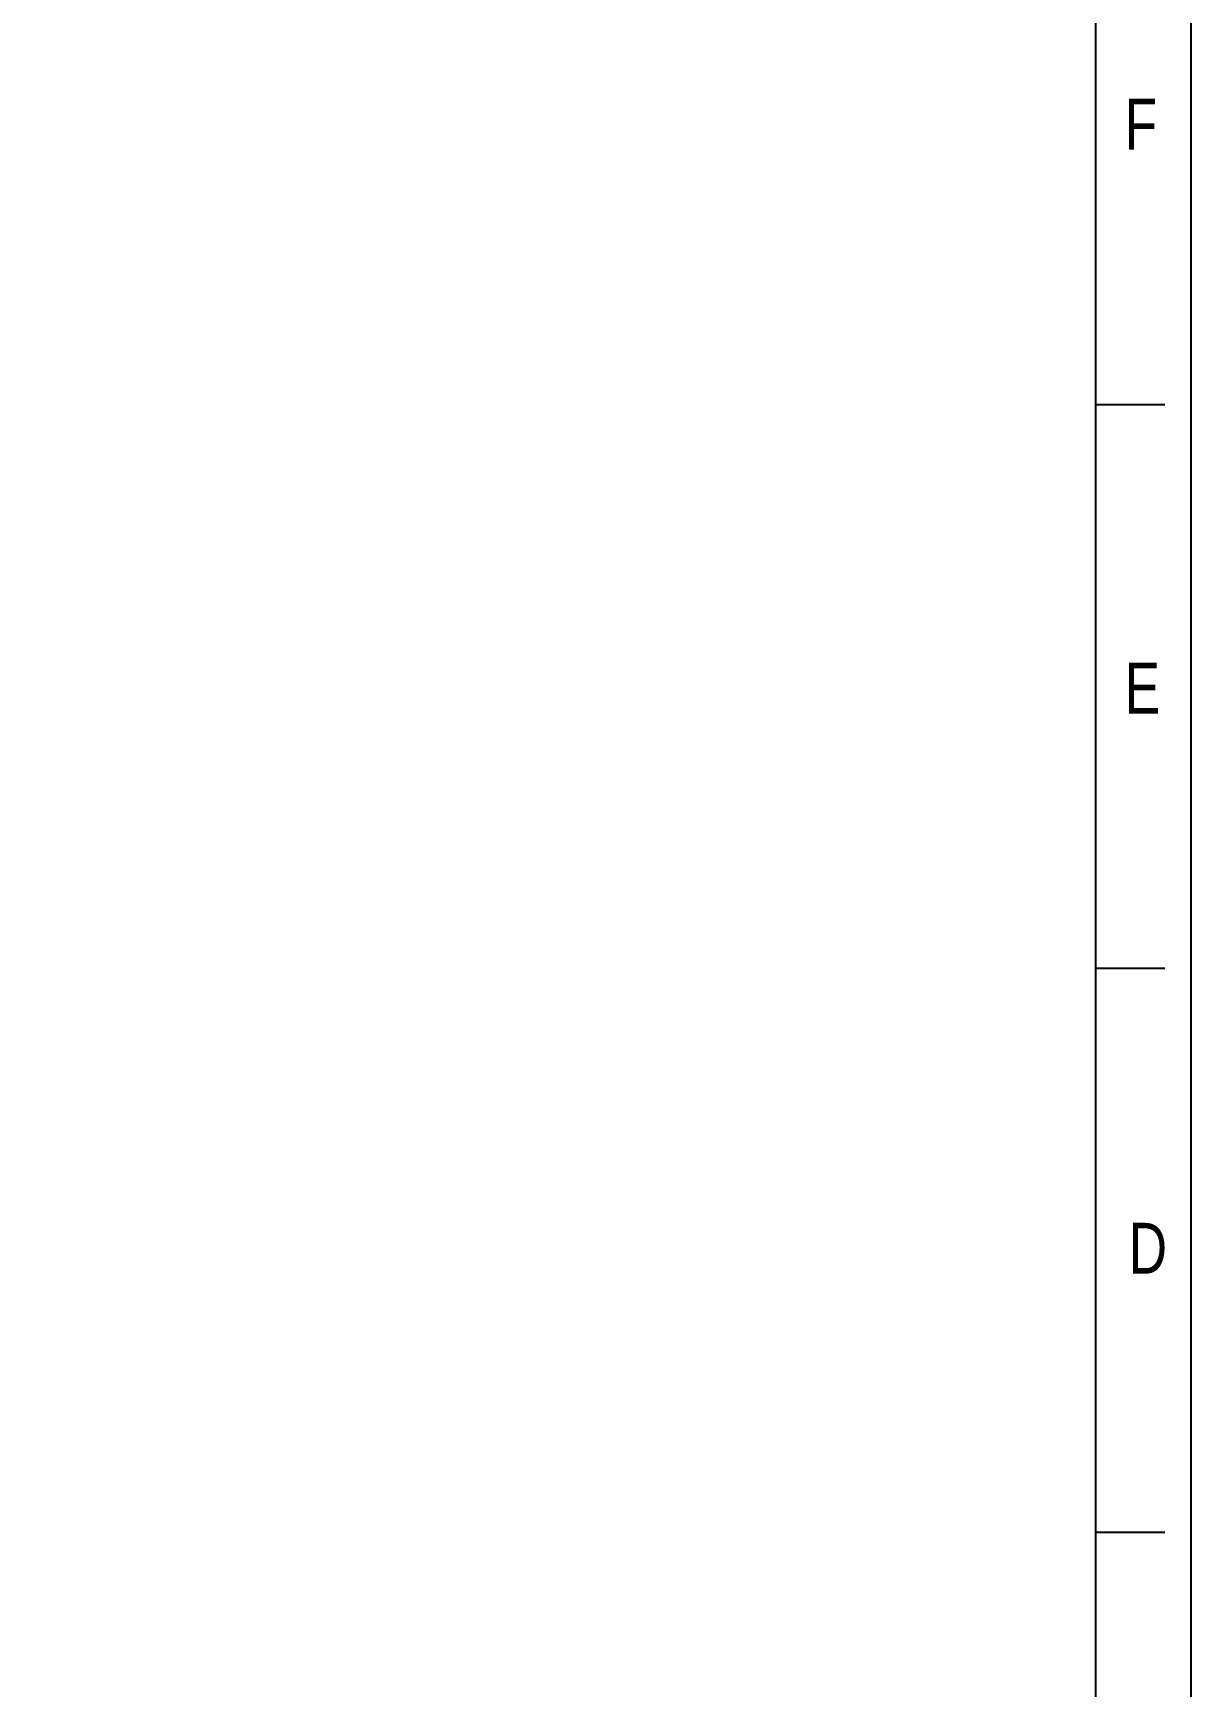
# Model space of a CAD drawing. Header units: millimetres. Extents: x -1070 to 42146, y 1440 to 12921.
# Drawn here: x 2979 to 3847, y 2592 to 3832 of the extents above; entities that cross this region are included whole.
import ezdxf

# ---------------------------------------------------------------- set-up
doc = ezdxf.new("R2010")
doc.units = ezdxf.units.MM
doc.styles.add('CKSTANDARD', font='arial.ttf')
doc.styles.add('Roamns', font='romans.shx')

# ---------------------------------------------------------------- blocks, each defined once
blk = doc.blocks.new('standard template')
for p, q in [((37811.5, 21062.1), (37408.8, 21062.1)), ((37811.5, 17789.8), (37408.8, 17789.8)), ((37811.5, 14517.4), (37408.8, 14517.4))]:
    blk.add_line(p, q)
blk.add_lwpolyline([(37962.6, 4700.3), (-97.5, 4700.3), (-97.5, 30879.2), (37962.6, 30879.2)], close=True)
at = {"color": 7}
blk.add_lwpolyline([(456.3, 6673.6), (456.3, 5963.9), (456.3, 5254.1), (456.3, 30225.9), (37408.8, 30225.9), (37408.8, 5254.1)], dxfattribs=at)
at = {"style": 'CKSTANDARD', "width": 0.75}
for s, p in [('F', (37578.3, 22543.3)), ('E', (37578.3, 19270)), ('D', (37601.4, 16019.8))]:
    blk.add_text(s, height=294.8, dxfattribs=at).set_placement(p)
at = {"style": 'Roamns'}
for tag, p in [('PAGE_NAME', (27466, 7593.7)), ('PROJECT_NAME', (27466, 6883.9)), ('DRAWN_NAME', (27466, 6174.1)), ('VERSION', (34241, 6174.1)), ('SELECT_DATA', (27466, 5464.4)), ('PAGE_NUMBER', (34241, 5464.4))]:
    blk.add_attdef(tag, p, '', height=284.5, dxfattribs=at)

msp = doc.modelspace()

# ---------------------------------------------------------------- block references
at = {"lineweight": -3, "transparency": 33554595, "xscale": 0.1291822930954513, "yscale": 0.1291822930954513, "zscale": 0.1291822930954513}
msp.add_blockref('standard template', (-1057.477, 832.598), dxfattribs=at)

doc.saveas('drawing.dxf')
